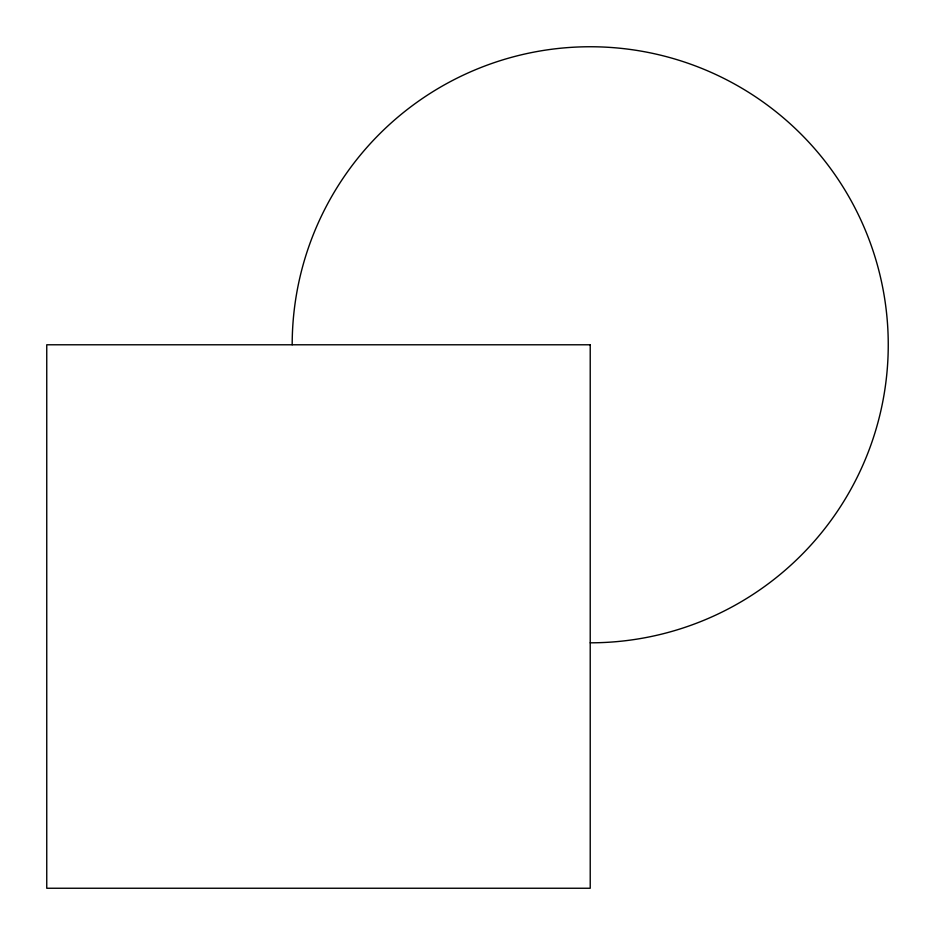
<?xml version="1.0" encoding="UTF-8"?>
<svg xmlns="http://www.w3.org/2000/svg" width="935" height="935" viewBox="0 0 935 935"><rect width="100%" height="100%" fill="white"/><g stroke="black" fill="none" stroke-linecap="round" stroke-linejoin="round"><path stroke-width="1.4" d="M292.188 344.781A298.031 298.031 0 0 1 590.219 46.75A298.031 298.031 0 0 1 888.25 344.781A298.031 298.031 0 0 1 590.219 642.812M590.219 344.781L46.75 344.781L46.75 888.25L590.219 888.25L590.219 344.781"/></g></svg>
